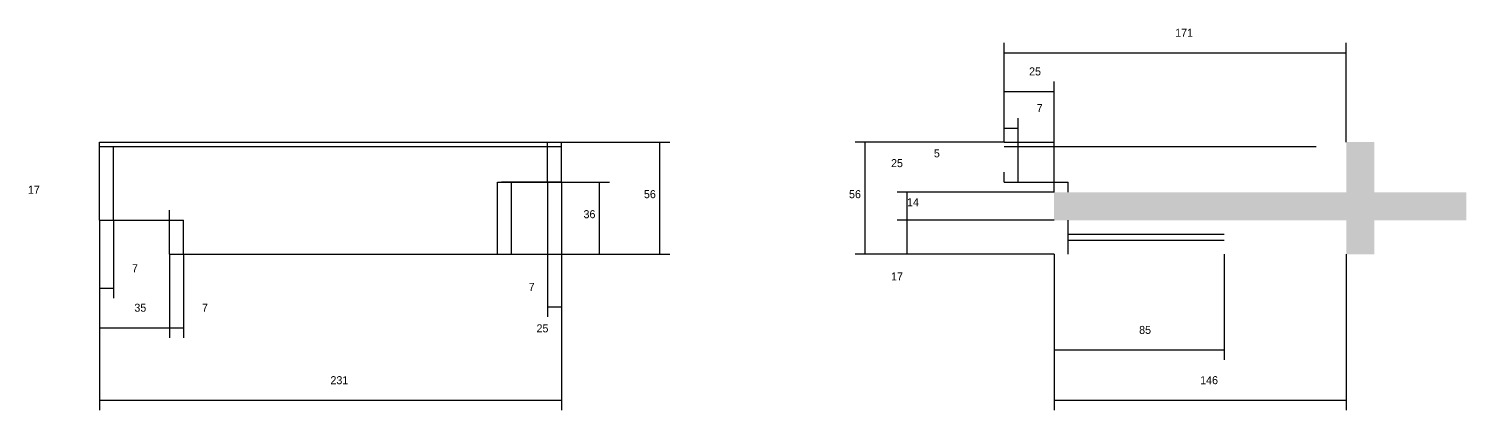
# Model space of a CAD drawing. Header units: metres. Extents: x 2534 to 4410, y -5012 to -4713.
# Drawn here: x 3692 to 4410, y -4903 to -4713 of the extents above; entities that cross this region are included whole.
import ezdxf

# ---------------------------------------------------------------- set-up
doc = ezdxf.new("R2010")
doc.units = ezdxf.units.M
for name, color, linetype in [('COTA', 241, 'Continuous'), ('Painéis', 200, 'Continuous'), ('SARR_2.2x7', 40, 'Continuous')]:
    doc.layers.add(name, color=color, linetype=linetype)

msp = doc.modelspace()

# ---------------------------------------------------------------- hatches: boundary and pattern name
at = {"layer": 'COTA'}
h = msp.add_hatch(dxfattribs=at)
h.set_pattern_fill('AR-CONC', scale=0.03)
h.paths.add_polyline_path([(4204.3, -4794.3), (4204.3, -4808.3), (4350.3, -4808.3), (4350.3, -4825.3), (4364.3, -4825.3), (4364.3, -4808.3), (4410.3, -4808.3), (4410.3, -4794.3), (4364.3, -4794.3), (4364.3, -4769.3), (4350.3, -4769.3), (4350.3, -4794.3)])

# ---------------------------------------------------------------- linework, layer by layer
for p, q in [((4179.3, -4769.3), (4179.3, -4719.7)), ((4350.3, -4769.3), (4350.3, -4719.7)), ((4179.3, -4724.7), (4350.3, -4724.7)), ((4179.3, -4769.3), (4179.3, -4739)), ((4204.3, -4789.3), (4204.3, -4739)), ((4179.3, -4744), (4204.3, -4744)), ((4179.3, -4769.3), (4179.3, -4757.3)), ((4179.3, -4762.3), (4186.3, -4762.3)), ((4186.3, -4769.3), (4186.3, -4757.3)), ((3958.1, -4769.3), (4012.3, -4769.3)), ((4007.3, -4825.3), (4007.3, -4769.3)), ((4179.3, -4769.3), (4104.8, -4769.3)), ((4109.8, -4825.3), (4109.8, -4769.3)), ((4179.3, -4769.3), (4179.3, -4764.3)), ((4179.3, -4769.3), (4204.3, -4769.3)), ((4204.3, -4794.3), (4204.3, -4764.3)), ((4179.3, -4789.3), (4179.3, -4784.3)), ((4204.3, -4794.3), (4204.3, -4784.3)), ((3958.1, -4789.3), (3928.1, -4789.3)), ((3933.1, -4825.3), (3933.1, -4789.3)), ((3951.1, -4789.3), (3951.1, -4856.6)), ((3958.1, -4789.3), (3958.1, -4903.2)), ((3958.1, -4789.3), (3958.1, -4856.6)), ((3958.1, -4789.3), (3982.1, -4789.3)), ((3977.1, -4825.3), (3977.1, -4789.3)), ((4179.3, -4789.3), (4204.3, -4789.3)), ((4204.3, -4794.3), (4125.8, -4794.3)), ((4130.8, -4808.3), (4130.8, -4794.3)), ((3727.1, -4808.3), (3727.1, -4803.3)), ((3762.1, -4825.3), (3762.1, -4803.3)), ((3727.1, -4808.3), (3727.1, -4903.2)), ((3727.1, -4808.3), (3762.1, -4808.3)), ((3727.1, -4808.3), (3727.1, -4847.3)), ((3727.1, -4808.3), (3727.1, -4867)), ((3734.1, -4808.3), (3734.1, -4847.3)), ((4204.3, -4808.3), (4125.8, -4808.3)), ((4204.3, -4808.3), (4125.8, -4808.3)), ((4130.8, -4825.3), (4130.8, -4808.3)), ((3762.1, -4825.3), (3762.1, -4867)), ((3762.1, -4825.3), (3762.1, -4867)), ((3769.1, -4825.3), (3769.1, -4867)), ((3933.1, -4825.3), (4012.3, -4825.3)), ((3933.1, -4825.3), (3982.1, -4825.3)), ((3933.1, -4825.3), (3938.1, -4825.3)), ((4204.3, -4825.3), (4104.8, -4825.3)), ((4204.3, -4825.3), (4125.8, -4825.3)), ((4204.3, -4825.3), (4204.3, -4878.1)), ((4204.3, -4825.3), (4204.3, -4903.2)), ((4289.3, -4825.3), (4289.3, -4878.1)), ((4350.3, -4825.3), (4350.3, -4903.2)), ((3727.1, -4842.3), (3734.1, -4842.3)), ((3951.1, -4851.6), (3958.1, -4851.6)), ((3727.1, -4862), (3762.1, -4862)), ((3762.1, -4862), (3769.1, -4862)), ((4204.3, -4873.1), (4289.3, -4873.1)), ((3727.1, -4898.2), (3958.1, -4898.2)), ((4204.3, -4898.2), (4350.3, -4898.2))]:
    msp.add_line(p, q, dxfattribs=at)
at = {"layer": 'Painéis'}
for p, q in [((3727.1, -4769.3), (3958.1, -4769.3)), ((3727.1, -4808.3), (3727.1, -4769.3)), ((3958.1, -4789.3), (3958.1, -4769.3)), ((3933.1, -4789.3), (3958.1, -4789.3)), ((3933.1, -4825.3), (3933.1, -4789.3)), ((4179.3, -4789.3), (4204.3, -4789.3)), ((3727.1, -4808.3), (3762.1, -4808.3)), ((3762.1, -4825.3), (3762.1, -4808.3)), ((3762.1, -4825.3), (3933.1, -4825.3))]:
    msp.add_line(p, q, dxfattribs=at)
at = {"layer": 'SARR_2.2x7'}
for p, q in [((3951.1, -4789.3), (3951.1, -4769.3)), ((4186.3, -4789.3), (4186.3, -4769.3)), ((3727.1, -4771.5), (3958.1, -4771.5)), ((3734.1, -4808.3), (3734.1, -4771.5)), ((4179.3, -4771.5), (4335.3, -4771.5)), ((3926.1, -4825.3), (3926.1, -4789.3)), ((3926.1, -4789.3), (3933.1, -4789.3)), ((4204.3, -4789.3), (4211.3, -4789.3)), ((4211.3, -4794.3), (4211.3, -4789.3)), ((3762.1, -4808.3), (3769.1, -4808.3)), ((3769.1, -4825.3), (3769.1, -4808.3)), ((4211.3, -4825.3), (4211.3, -4808.3)), ((4211.3, -4815.3), (4289.3, -4815.3)), ((4211.3, -4818.3), (4289.3, -4818.3))]:
    msp.add_line(p, q, dxfattribs=at)

# ---------------------------------------------------------------- texts
at = {"layer": 'COTA'}
for s, p in [('171', (4264.8, -4716.7)), ('25', (4191.8, -4736)), ('7', (4195.6, -4754.3)), ('25', (4122.8, -4781.8)), ('5', (4144.2, -4776.9)), ('17', (3691.4, -4795.1)), ('56', (3999.3, -4797.3)), ('56', (4101.8, -4797.3)), ('14', (4130.8, -4801.3)), ('36', (3969.1, -4807.3)), ('7', (3743.4, -4834.3)), ('17', (4122.8, -4838.4)), ('7', (3941.7, -4843.6)), ('35', (3744.6, -4854)), ('7', (3778.4, -4854)), ('25', (3945.6, -4864.3)), ('85', (4246.8, -4865.1)), ('231', (3842.6, -4890.2)), ('146', (4277.3, -4890.2))]:
    msp.add_text(s, height=4, dxfattribs=at).set_placement(p)

doc.saveas('drawing.dxf')
